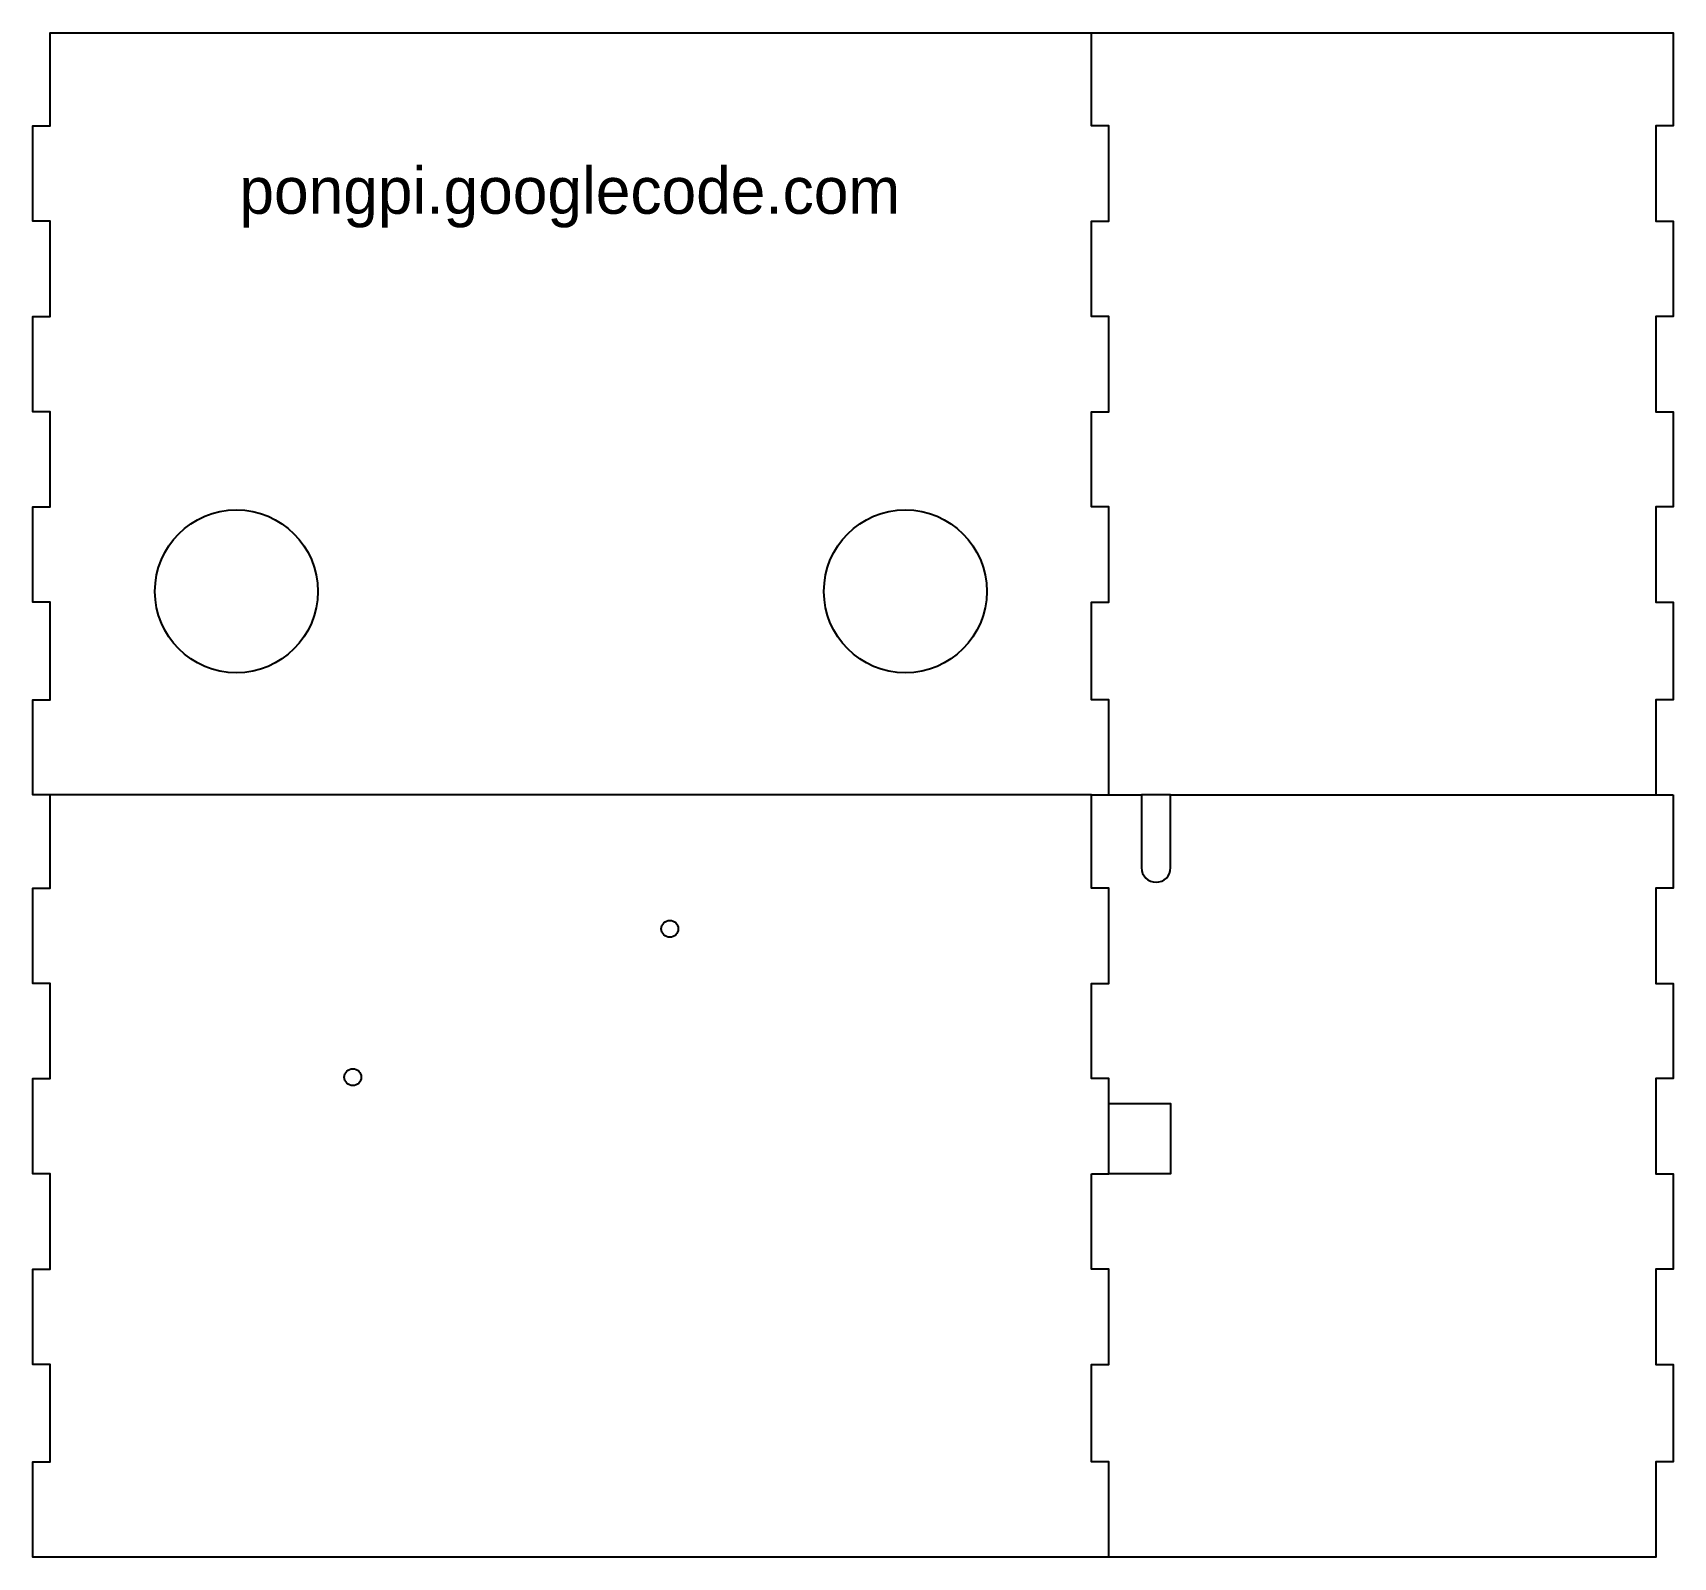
# Model space of a CAD drawing. Header units: millimetres. Extents: x 0 to 282, y 0 to 262.
import ezdxf

# ---------------------------------------------------------------- set-up
doc = ezdxf.new("R2010")
doc.units = ezdxf.units.MM
doc.header["$MEASUREMENT"] = 0

msp = doc.modelspace()

# ---------------------------------------------------------------- linework, layer by layer
at = {"color": 7}
for p, q in [((182, 131), (190.6, 131)), ((195.6, 131), (282, 131)), ((182, 65.875), (185, 65.875))]:
    msp.add_line(p, q, dxfattribs=at)
for points in [[(185, 77.975), (195.6, 77.975), (195.6, 65.875), (185, 65.875), (185, 82.25), (182, 82.25), (182, 98.625), (185, 98.625), (185, 115), (182, 115), (182, 131), (3, 131), (0, 131), (0, 147.375), (3, 147.375), (3, 164.125), (0, 164.125), (0, 180.5), (3, 180.5), (3, 196.875), (0, 196.875), (0, 213.25), (3, 213.25), (3, 229.625), (0, 229.625), (0, 246), (3, 246), (3, 262), (182, 262), (282, 262), (282, 246), (279, 246), (279, 229.625), (282, 229.625), (282, 213.25), (279, 213.25), (279, 196.875), (282, 196.875), (282, 180.5), (279, 180.5), (279, 164.125), (282, 164.125), (282, 147.375), (279, 147.375), (279, 131)], [(282, 131), (282, 115), (279, 115), (279, 98.625), (282, 98.625), (282, 82.25), (279, 82.25), (279, 65.875), (282, 65.875), (282, 49.5), (279, 49.5), (279, 33.125), (282, 33.125), (282, 16.375), (279, 16.375), (279, 0), (185, 0), (0, 0), (0, 16.375), (3, 16.375), (3, 33.125), (0, 33.125), (0, 49.5), (3, 49.5), (3, 65.875), (0, 65.875), (0, 82.25), (3, 82.25), (3, 98.625), (0, 98.625), (0, 115), (3, 115), (3, 131)], [(185, 0), (185, 16.375), (182, 16.375), (182, 33.125), (185, 33.125), (185, 49.5), (182, 49.5), (182, 65.875)]]:
    msp.add_lwpolyline(points, dxfattribs=at)
msp.add_lwpolyline([(185, 131), (185, 147.375), (182, 147.375), (182, 164.125), (185, 164.125), (185, 180.5), (182, 180.5), (182, 196.875), (185, 196.875), (185, 213.25), (182, 213.25), (182, 229.625), (185, 229.625), (185, 246), (182, 246), (182, 262)])
msp.add_lwpolyline([(190.6, 118.5, 1), (195.6, 118.5), (195.6, 131), (190.6, 131)], format="xyb", close=True, dxfattribs=at)
for centre, radius in [((35, 166), 14), ((150, 166), 14), ((109.5, 108), 1.45), ((109.5, 108), 0), ((109.5, 108), 0), ((109.5, 108), 0), ((55, 82.5), 1.45), ((55, 82.5), 0)]:
    msp.add_circle(centre, radius)

# ---------------------------------------------------------------- next in the draw order: texts
at = {"color": 4, "insert": (92.317, 233.692), "char_height": 8, "width": 152.81894, "attachment_point": 5, "bg_fill": 2}
msp.add_mtext('{pongpi.googlecode.com}', dxfattribs=at)

doc.saveas('drawing.dxf')
